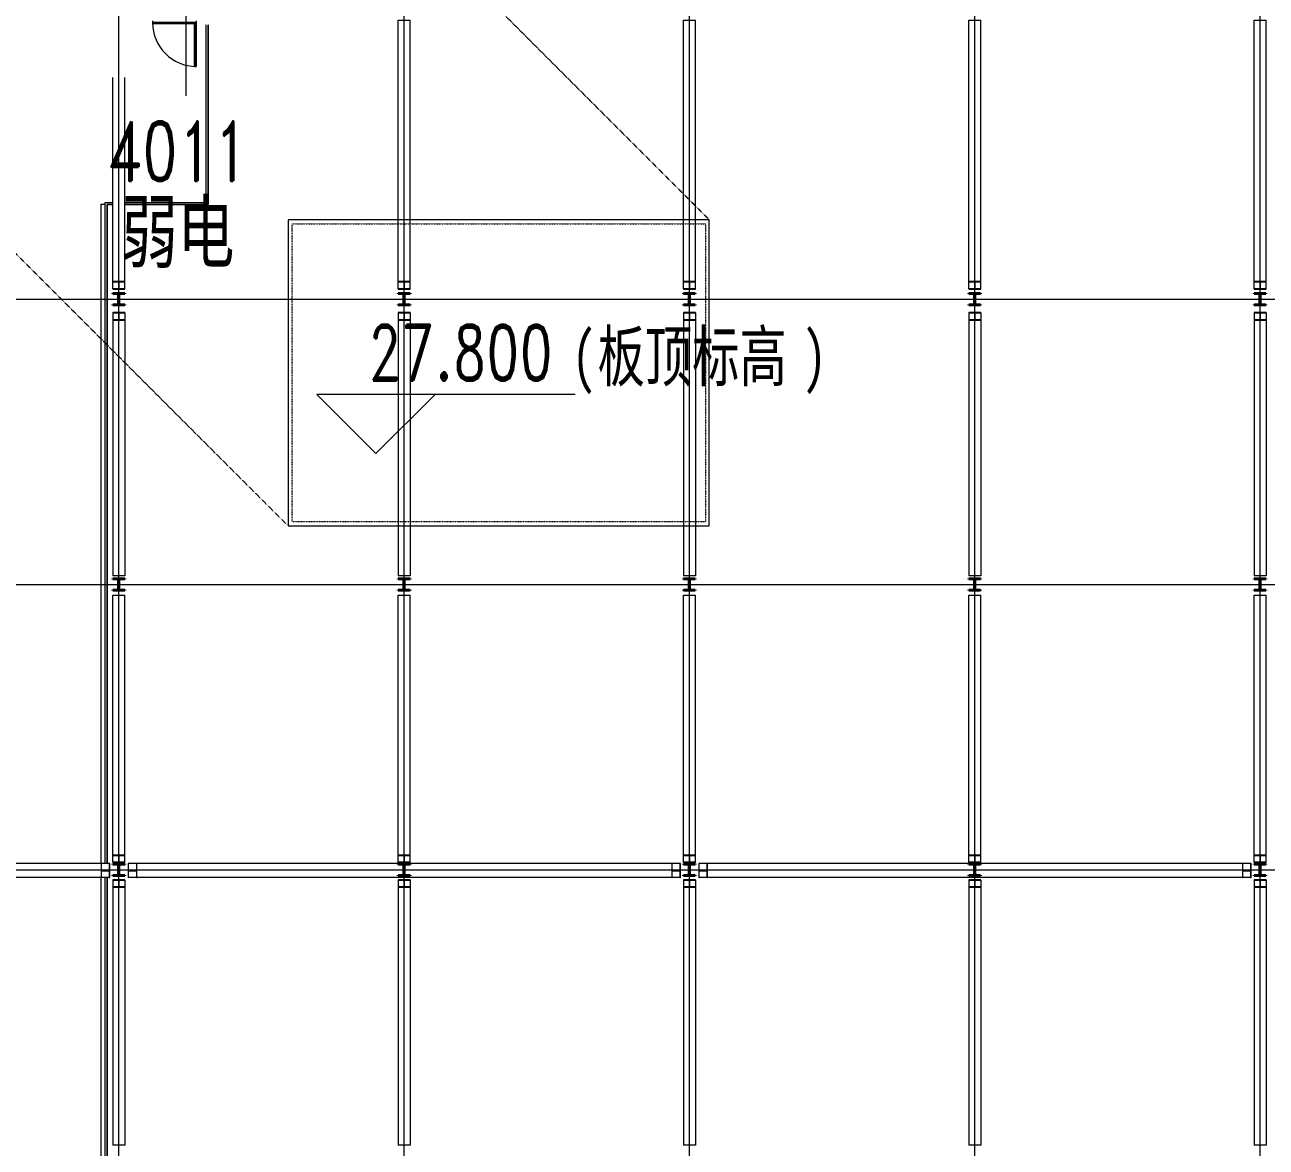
# Model space of a CAD drawing. Header units: millimetres. Extents: x -30000 to 430621, y -31706 to 192400.
# Drawn here: x 127225 to 158550, y 14597 to 42925 of the extents above; entities that cross this region are included whole.
import ezdxf

# ---------------------------------------------------------------- set-up
doc = ezdxf.new("R2010")
doc.units = ezdxf.units.MM
doc.linetypes.add('1_1', pattern=[2, 1, -1])
doc.linetypes.add('轴网线', pattern=[22.04, 18.38, -1.83, 0, -1.83])
doc.layers.get('0').update_dxf_attribs({"color": 8})
for name, color, linetype, lineweight in [('A-ANNO-NOTE', 8, 'Continuous', 5), ('A-AREA-IDEN', 8, 'Continuous', 9), ('A-DETL', 8, 'Continuous', 18), ('A-DETL-THIN', 8, 'Continuous', 5), ('A-DOOR', 8, 'Continuous', 5), ('A-DOOR-OPNG', 8, 'Continuous', 5), ('A-FLOR', 8, 'Continuous', 5), ('A-FLOR-HRAL', 8, 'Continuous', 5), ('S-BEAM', 8, 'Continuous', 5), ('S-COLS', 8, 'Continuous', 5), ('S-GRID', 8, 'Continuous', 9)]:
    doc.layers.add(name, color=color, linetype=linetype, lineweight=lineweight)
doc.styles.add('RomanD', font='romand__.ttf', dxfattribs={"width": 0.7, "height": 1500})
doc.styles.add('RomanD_2', font='romand__.ttf', dxfattribs={"width": 0.7, "height": 1400})
doc.styles.add('仿宋_2', font='simfang.ttf', dxfattribs={"width": 0.7, "height": 1500})
doc.styles.add('仿宋_3', font='simfang.ttf', dxfattribs={"width": 0.7, "height": 1250})

# ---------------------------------------------------------------- blocks, each defined once
blk = doc.blocks.new('钢_柱_热轧H - HW300X300-659275-LAY-4F-1_500-A')
at = {"layer": 'S-COLS', "lineweight": 15, "true_color": 0xdddddd}
h = blk.add_hatch(color=254, dxfattribs=at)
h.paths.add_polyline_path([(5, -122), (0, 122), (-5, 122), (0, -122)], flags=0)
h.paths.add_polyline_path([(9, -131), (5, -122), (0, -131), (5, -131)], flags=0)
h.paths.add_polyline_path([(0, -150), (150, -150), (150, -135), (-150, -135), (-145, -150), (-81, -150)], flags=0)
h.paths.add_polyline_path([(5, 122), (5, 131), (-5, 129), (0, 125)], flags=0)
h.paths.add_polyline_path([(9, 131), (18, 135), (150, 135), (150, 150), (-150, 150), (-145, 135), (5, 132)], flags=0)
at = {"layer": 'S-COLS', "color": 8, "lineweight": 35, "true_color": 0x777777}
for p, q in [((-150, 150), (150, 150)), ((-150, 135), (-150, 150)), ((-18, 135), (-150, 135)), ((-5, -122), (-5, 122)), ((5, 122), (5, -122)), ((150, 135), (18, 135)), ((150, 150), (150, 135)), ((-150, -135), (-18, -135)), ((-150, -150), (-150, -135)), ((150, -150), (-150, -150)), ((18, -135), (150, -135)), ((150, -135), (150, -150))]:
    blk.add_line(p, q, dxfattribs=at)
for centre, start, end in [((-18, 122), 360, 90), ((18, 122), 90, 180), ((-18, -122), 270, 360), ((18, -122), 180, 270)]:
    blk.add_arc(centre, 13, start, end, dxfattribs=at)
blk = doc.blocks.new('钢_柱_热轧H - HW300X300-659267-LAY-4F-1_500-A')
at = {"layer": 'S-COLS', "lineweight": 15, "true_color": 0xdddddd}
h = blk.add_hatch(color=254, dxfattribs=at)
h.paths.add_polyline_path([(5, -122), (5, 122), (-5, 122), (-5, -122)], flags=0)
h.paths.add_polyline_path([(9, -131), (5, -122), (-5, -131), (5, -131)], flags=0)
h.paths.add_polyline_path([(-8, -150), (150, -150), (150, -135), (-150, -135), (-145, -150)], flags=0)
h.paths.add_polyline_path([(5, 122), (5, 131), (-5, 129)], flags=0)
h.paths.add_polyline_path([(9, 131), (18, 135), (150, 135), (150, 150), (-150, 150), (-145, 135), (5, 132)], flags=0)
at = {"layer": 'S-COLS', "color": 8, "lineweight": 35, "true_color": 0x777777}
for p, q in [((-150, 150), (150, 150)), ((-150, 135), (-150, 150)), ((-18, 135), (-150, 135)), ((-5, -122), (-5, 122)), ((5, 122), (5, -122)), ((150, 135), (18, 135)), ((150, 150), (150, 135)), ((-150, -135), (-18, -135)), ((-150, -150), (-150, -135)), ((150, -150), (-150, -150)), ((18, -135), (150, -135)), ((150, -135), (150, -150))]:
    blk.add_line(p, q, dxfattribs=at)
for centre, start, end in [((-18, 122), 360, 90), ((18, 122), 90, 180), ((-18, -122), 270, 360), ((18, -122), 180, 270)]:
    blk.add_arc(centre, 13, start, end, dxfattribs=at)
blk = doc.blocks.new('钢_柱_热轧H - HW300X300-659266-LAY-4F-1_500-A')
at = {"layer": 'S-COLS', "lineweight": 15, "true_color": 0xdddddd}
h = blk.add_hatch(color=254, dxfattribs=at)
h.paths.add_polyline_path([(5, -122), (0, 122), (-5, 122), (0, -122)], flags=0)
h.paths.add_polyline_path([(9, -131), (5, -122), (0, -131), (5, -131)], flags=0)
h.paths.add_polyline_path([(-144, -150), (150, -150), (150, -135), (-150, -135), (-145, -150)], flags=0)
h.paths.add_polyline_path([(5, 122), (5, 131), (-5, 129), (0, 125)], flags=0)
h.paths.add_polyline_path([(9, 131), (18, 135), (150, 135), (150, 150), (-150, 150), (-144, 135), (5, 132)], flags=0)
at = {"layer": 'S-COLS', "color": 8, "lineweight": 35, "true_color": 0x777777}
for p, q in [((-150, 150), (150, 150)), ((-150, 135), (-150, 150)), ((-18, 135), (-150, 135)), ((-5, -122), (-5, 122)), ((5, 122), (5, -122)), ((150, 135), (18, 135)), ((150, 150), (150, 135)), ((-150, -135), (-18, -135)), ((-150, -150), (-150, -135)), ((150, -150), (-150, -150)), ((18, -135), (150, -135)), ((150, -135), (150, -150))]:
    blk.add_line(p, q, dxfattribs=at)
for centre, start, end in [((-18, 122), 360, 90), ((18, 122), 90, 180), ((-18, -122), 270, 360), ((18, -122), 180, 270)]:
    blk.add_arc(centre, 13, start, end, dxfattribs=at)
blk = doc.blocks.new('钢_梁_焊接H - H300X300X10X15-V238-LAY-4F-1_500-A')
at = {"layer": 'S-BEAM', "color": 8, "lineweight": 15, "true_color": 0x777777}
for p, q in [((129450, 36449), (129450, 41599)), ((129750, 36449), (129750, 41599)), ((129750, 36449), (129450, 36449)), ((129450, 36449), (129450, 36439)), ((129450, 36439), (129595, 36439)), ((129450, 36262), (129450, 36439)), ((129595, 36439), (129595, 36262)), ((129605, 36262), (129605, 36439)), ((129605, 36439), (129750, 36439)), ((129750, 36439), (129750, 36449)), ((129750, 36262), (129750, 36439)), ((129595, 36262), (129450, 36262)), ((129450, 36262), (129450, 36252)), ((129450, 36252), (129750, 36252)), ((129750, 36262), (129605, 36262)), ((129750, 36252), (129750, 36262))]:
    blk.add_line(p, q, dxfattribs=at)
blk = doc.blocks.new('钢_梁_焊接H - H300X300X10X15-658903-LAY-4F-1_500-A')
at = {"layer": 'S-BEAM', "color": 8, "lineweight": 15, "true_color": 0x777777}
for p, q in [((14550, 35664), (14250, 35664)), ((14250, 35664), (14250, 35654)), ((14250, 35654), (14395, 35654)), ((14250, 35654), (14250, 35477)), ((14395, 35477), (14250, 35477)), ((14250, 35477), (14250, 35467)), ((14250, 35467), (14550, 35467)), ((14250, 35467), (14250, 29021)), ((14395, 35654), (14395, 35477)), ((14405, 35477), (14405, 35654)), ((14405, 35654), (14550, 35654)), ((14550, 35477), (14405, 35477)), ((14550, 35654), (14550, 35664)), ((14550, 35654), (14550, 35477)), ((14550, 35467), (14550, 35477)), ((14550, 35467), (14550, 29021)), ((14550, 29021), (14250, 29021))]:
    blk.add_line(p, q, dxfattribs=at)
blk = doc.blocks.new('钢_梁_焊接H - H300X300X10X15-658904-LAY-4F-1_500-A')
at = {"layer": 'S-BEAM', "color": 8, "lineweight": 15, "true_color": 0x777777}
for p, q in [((14250, 28531), (14550, 28531)), ((14250, 21970), (14250, 28531)), ((14550, 21970), (14550, 28531)), ((14550, 21970), (14250, 21970)), ((14250, 21970), (14250, 21960)), ((14250, 21960), (14395, 21960)), ((14250, 21791), (14250, 21960)), ((14395, 21960), (14395, 21791)), ((14405, 21791), (14405, 21960)), ((14405, 21960), (14550, 21960)), ((14550, 21960), (14550, 21970)), ((14550, 21791), (14550, 21960)), ((14395, 21791), (14250, 21791)), ((14250, 21791), (14250, 21782)), ((14250, 21782), (14550, 21782)), ((14550, 21791), (14405, 21791)), ((14550, 21782), (14550, 21791))]:
    blk.add_line(p, q, dxfattribs=at)
blk = doc.blocks.new('钢_梁_焊接H - H300X300X10X15-658907-LAY-4F-1_500-A')
at = {"layer": 'S-BEAM', "color": 8, "lineweight": 15, "true_color": 0x777777}
for p, q in [((14550, 21345), (14250, 21345)), ((14250, 21345), (14250, 21336)), ((14250, 21336), (14395, 21336)), ((14250, 21336), (14250, 21167)), ((14395, 21336), (14395, 21167)), ((14405, 21167), (14405, 21336)), ((14405, 21336), (14550, 21336)), ((14550, 21336), (14550, 21345)), ((14550, 21336), (14550, 21167)), ((14395, 21167), (14250, 21167)), ((14250, 21167), (14250, 21157)), ((14250, 21157), (14550, 21157)), ((14250, 21157), (14250, 14645)), ((14550, 21167), (14405, 21167)), ((14550, 21157), (14550, 21167)), ((14550, 21157), (14550, 14645)), ((14550, 14645), (14250, 14645))]:
    blk.add_line(p, q, dxfattribs=at)
blk = doc.blocks.new('钢_梁_焊接H - H300X300X10X15-V126-LAY-4F-1_500-A')
at = {"layer": 'S-BEAM', "color": 8, "lineweight": 15, "true_color": 0x777777}
for p, q in [((21450, 43040), (21750, 43040)), ((21450, 36449), (21450, 43040)), ((21750, 36449), (21750, 43040)), ((21750, 36449), (21450, 36449)), ((21450, 36449), (21450, 36439)), ((21450, 36439), (21595, 36439)), ((21450, 36262), (21450, 36439)), ((21595, 36439), (21595, 36262)), ((21605, 36262), (21605, 36439)), ((21605, 36439), (21750, 36439)), ((21750, 36439), (21750, 36449)), ((21750, 36262), (21750, 36439)), ((21595, 36262), (21450, 36262)), ((21450, 36262), (21450, 36252)), ((21450, 36252), (21750, 36252)), ((21750, 36262), (21605, 36262)), ((21750, 36252), (21750, 36262))]:
    blk.add_line(p, q, dxfattribs=at)
blk = doc.blocks.new('钢_梁_热轧H - HW350X350-659114-LAY-4F-1_500-A')
at = {"layer": 'S-BEAM', "color": 8, "lineweight": 15, "true_color": 0x777777}
for p, q in [((157949, 21756), (151200, 21755)), ((157961, 21756), (157949, 21756)), ((157949, 21756), (157949, 21406)), ((157961, 21600), (157961, 21756)), ((158156, 21756), (157961, 21756)), ((158168, 21756), (158156, 21756)), ((158156, 21756), (158156, 21600)), ((158168, 21406), (158168, 21756)), ((157949, 21406), (151116, 21405)), ((157949, 21406), (157961, 21406)), ((157961, 21406), (157961, 21562)), ((158156, 21406), (157961, 21406)), ((158148, 21587), (157969, 21587)), ((157969, 21575), (158148, 21575)), ((158156, 21562), (158156, 21406)), ((158156, 21406), (158168, 21406))]:
    blk.add_line(p, q, dxfattribs=at)
for centre, start_param, end_param in [((157969, 21600), 1.570796, 3.141593), ((157969, 21562), 0, 1.570796), ((158148, 21600), 3.141593, 4.712389), ((158148, 21562), 4.712389, 6.283185)]:
    blk.add_ellipse(centre, major_axis=(0, 13), ratio=0.626705, start_param=start_param, end_param=end_param, dxfattribs=at)
blk = doc.blocks.new('钢_梁_热轧H - HW350X350-659116-LAY-4F-1_500-A')
at = {"layer": 'S-BEAM', "color": 8, "lineweight": 15, "true_color": 0x777777}
for p, q in [((143549, 21756), (136800, 21755)), ((143561, 21756), (143549, 21756)), ((143549, 21756), (143549, 21406)), ((143561, 21600), (143561, 21756)), ((143756, 21756), (143561, 21756)), ((143768, 21756), (143756, 21756)), ((143756, 21756), (143756, 21600)), ((143768, 21406), (143768, 21756)), ((143549, 21406), (136725, 21405)), ((143549, 21406), (143561, 21406)), ((143561, 21406), (143561, 21562)), ((143756, 21406), (143561, 21406)), ((143748, 21587), (143569, 21587)), ((143569, 21575), (143748, 21575)), ((143756, 21562), (143756, 21406)), ((143756, 21406), (143768, 21406))]:
    blk.add_line(p, q, dxfattribs=at)
for centre, start_param, end_param in [((143569, 21600), 1.570796, 3.141593), ((143569, 21562), 0, 1.570796), ((143748, 21600), 3.141593, 4.712389), ((143748, 21562), 4.712389, 6.283185)]:
    blk.add_ellipse(centre, major_axis=(0, 13), ratio=0.626705, start_param=start_param, end_param=end_param, dxfattribs=at)
blk = doc.blocks.new('钢_梁_热轧H - HW350X350-659117-LAY-4F-1_500-A')
at = {"layer": 'S-BEAM', "color": 8, "lineweight": 15, "true_color": 0x777777}
for p, q in [((144244, 21756), (144232, 21756)), ((144232, 21756), (144232, 21406)), ((144244, 21600), (144244, 21756)), ((144439, 21756), (144244, 21756)), ((144451, 21756), (144439, 21756)), ((144439, 21756), (144439, 21600)), ((144451, 21406), (144451, 21756)), ((151203, 21755), (144451, 21756)), ((144232, 21406), (144244, 21406)), ((144244, 21406), (144244, 21562)), ((144439, 21406), (144244, 21406)), ((144431, 21587), (144252, 21587)), ((144252, 21575), (144431, 21575)), ((144439, 21562), (144439, 21406)), ((144439, 21406), (144451, 21406)), ((151203, 21405), (144451, 21406))]:
    blk.add_line(p, q, dxfattribs=at)
for centre, start_param, end_param in [((144252, 21600), 1.570796, 3.141593), ((144252, 21562), 0, 1.570796), ((144431, 21600), 3.141593, 4.712389), ((144431, 21562), 4.712389, 6.283185)]:
    blk.add_ellipse(centre, major_axis=(0, 13), ratio=0.626705, start_param=start_param, end_param=end_param, dxfattribs=at)
blk = doc.blocks.new('钢_梁_热轧H - HW350X350-659118-LAY-4F-1_500-A')
at = {"layer": 'S-BEAM', "color": 8, "lineweight": 15, "true_color": 0x777777}
for p, q in [((129149, 21756), (122400, 21755)), ((129161, 21756), (129149, 21756)), ((129149, 21756), (129149, 21406)), ((129161, 21600), (129161, 21756)), ((129356, 21756), (129161, 21756)), ((129368, 21756), (129356, 21756)), ((129356, 21756), (129356, 21600)), ((129368, 21406), (129368, 21756)), ((122400, 21405), (122344, 21405)), ((129149, 21406), (122400, 21405)), ((129149, 21406), (129161, 21406)), ((129161, 21406), (129161, 21562)), ((129356, 21406), (129161, 21406)), ((129348, 21587), (129169, 21587)), ((129169, 21575), (129348, 21575)), ((129356, 21562), (129356, 21406)), ((129356, 21406), (129368, 21406))]:
    blk.add_line(p, q, dxfattribs=at)
for centre, start_param, end_param in [((129169, 21600), 1.570796, 3.141593), ((129169, 21562), 0, 1.570796), ((129348, 21600), 3.141593, 4.712389), ((129348, 21562), 4.712389, 6.283185)]:
    blk.add_ellipse(centre, major_axis=(0, 13), ratio=0.626705, start_param=start_param, end_param=end_param, dxfattribs=at)
blk = doc.blocks.new('钢_梁_热轧H - HW350X350-659119-LAY-4F-1_500-A')
at = {"layer": 'S-BEAM', "color": 8, "lineweight": 15, "true_color": 0x777777}
for p, q in [((129844, 21756), (129832, 21756)), ((129832, 21756), (129832, 21406)), ((129844, 21600), (129844, 21756)), ((130039, 21756), (129844, 21756)), ((130051, 21756), (130039, 21756)), ((130039, 21756), (130039, 21600)), ((130051, 21406), (130051, 21756)), ((136800, 21755), (130051, 21756)), ((129832, 21406), (129844, 21406)), ((129844, 21406), (129844, 21562)), ((130039, 21406), (129844, 21406)), ((130031, 21587), (129852, 21587)), ((129852, 21575), (130031, 21575)), ((130039, 21562), (130039, 21406)), ((130039, 21406), (130051, 21406)), ((136813, 21405), (130051, 21406))]:
    blk.add_line(p, q, dxfattribs=at)
for centre, start_param, end_param in [((129852, 21600), 1.570796, 3.141593), ((129852, 21562), 0, 1.570796), ((130031, 21600), 3.141593, 4.712389), ((130031, 21562), 4.712389, 6.283185)]:
    blk.add_ellipse(centre, major_axis=(0, 13), ratio=0.626705, start_param=start_param, end_param=end_param, dxfattribs=at)
blk = doc.blocks.new('X-ST-F3-04-C-002_HLP2_rvt-1-LAY-4F-1_500-A')
at = {"color": 8, "lineweight": 15, "true_color": 0x777777}
for p, rotation in [((115200, 0), 5.72728773124927e-06), ((136800, 0), 1.478779333471098e-06)]:
    blk.add_blockref('钢_梁_焊接H - H300X300X10X15-V126-LAY-4F-1_500-A', p, dxfattribs=dict(at, rotation=rotation))
for name, p in [('钢_梁_焊接H - H300X300X10X15-V126-LAY-4F-1_500-A', (122400, 0)), ('钢_梁_焊接H - H300X300X10X15-V126-LAY-4F-1_500-A', (129600, 0)), ('钢_梁_焊接H - H300X300X10X15-V238-LAY-4F-1_500-A', (0, 0)), ('钢_柱_热轧H - HW300X300-659266-LAY-4F-1_500-A', (129595, 36000)), ('钢_柱_热轧H - HW300X300-659266-LAY-4F-1_500-A', (136795, 36000)), ('钢_柱_热轧H - HW300X300-659266-LAY-4F-1_500-A', (143995, 36000)), ('钢_柱_热轧H - HW300X300-659266-LAY-4F-1_500-A', (151195, 36000)), ('钢_柱_热轧H - HW300X300-659266-LAY-4F-1_500-A', (158395, 36000)), ('钢_梁_焊接H - H300X300X10X15-658903-LAY-4F-1_500-A', (115200, 0)), ('钢_梁_焊接H - H300X300X10X15-658903-LAY-4F-1_500-A', (122400, 0)), ('钢_梁_焊接H - H300X300X10X15-658903-LAY-4F-1_500-A', (129600, 0)), ('钢_梁_焊接H - H300X300X10X15-658903-LAY-4F-1_500-A', (136800, 0)), ('钢_梁_焊接H - H300X300X10X15-658903-LAY-4F-1_500-A', (144000, 0)), ('钢_柱_热轧H - HW300X300-659267-LAY-4F-1_500-A', (129595, 28800)), ('钢_柱_热轧H - HW300X300-659267-LAY-4F-1_500-A', (136795, 28800)), ('钢_柱_热轧H - HW300X300-659267-LAY-4F-1_500-A', (143995, 28800)), ('钢_柱_热轧H - HW300X300-659267-LAY-4F-1_500-A', (151195, 28800)), ('钢_柱_热轧H - HW300X300-659267-LAY-4F-1_500-A', (158395, 28800)), ('钢_梁_焊接H - H300X300X10X15-658904-LAY-4F-1_500-A', (115200, 0)), ('钢_梁_焊接H - H300X300X10X15-658904-LAY-4F-1_500-A', (122400, 0)), ('钢_梁_焊接H - H300X300X10X15-658904-LAY-4F-1_500-A', (129600, 0)), ('钢_梁_焊接H - H300X300X10X15-658904-LAY-4F-1_500-A', (136800, 0)), ('钢_梁_焊接H - H300X300X10X15-658904-LAY-4F-1_500-A', (144000, 0)), ('钢_梁_热轧H - HW350X350-659118-LAY-4F-1_500-A', (0, 0)), ('钢_柱_热轧H - HW300X300-659275-LAY-4F-1_500-A', (129595, 21600)), ('钢_梁_热轧H - HW350X350-659119-LAY-4F-1_500-A', (0, 0)), ('钢_柱_热轧H - HW300X300-659275-LAY-4F-1_500-A', (136795, 21600)), ('钢_梁_热轧H - HW350X350-659116-LAY-4F-1_500-A', (0, 0)), ('钢_柱_热轧H - HW300X300-659275-LAY-4F-1_500-A', (143995, 21600)), ('钢_梁_热轧H - HW350X350-659117-LAY-4F-1_500-A', (0, 0)), ('钢_柱_热轧H - HW300X300-659275-LAY-4F-1_500-A', (151195, 21600)), ('钢_梁_热轧H - HW350X350-659114-LAY-4F-1_500-A', (0, 0)), ('钢_柱_热轧H - HW300X300-659275-LAY-4F-1_500-A', (158395, 21600)), ('钢_梁_焊接H - H300X300X10X15-658907-LAY-4F-1_500-A', (115200, 0)), ('钢_梁_焊接H - H300X300X10X15-658907-LAY-4F-1_500-A', (122400, 0)), ('钢_梁_焊接H - H300X300X10X15-658907-LAY-4F-1_500-A', (129600, 0)), ('钢_梁_焊接H - H300X300X10X15-658907-LAY-4F-1_500-A', (136800, 0)), ('钢_梁_焊接H - H300X300X10X15-658907-LAY-4F-1_500-A', (144000, 0))]:
    blk.add_blockref(name, p, dxfattribs=at)
blk = doc.blocks.new('单扇平开防火门_带观察窗 - FM甲1123-V428-LAY-4F-1_500-A')
at = {"layer": 'A-DOOR'}
for p, q in [((510, -1100), (510, 0)), ((550, 0), (510, 0)), ((510, 0), (510, -700)), ((510, 0), (550, 0)), ((550, 0), (550, -1100)), ((550, -700), (550, -50)), ((510, -700), (510, -900)), ((510, -900), (510, -1100)), ((550, -900), (550, -700)), ((550, -1100), (550, -900)), ((550, -1100), (510, -1100)), ((510, -1100), (550, -1100))]:
    blk.add_line(p, q, dxfattribs=at)
blk.add_arc((550, 0), 1100, 180, 270, dxfattribs=at)
at = {"layer": 'A-DOOR-OPNG'}
for p, q in [((-550, 50), (-550, -50)), ((-550, 20), (550, 20)), ((550, 49), (550, -50)), ((-550, -20), (550, -20))]:
    blk.add_line(p, q, dxfattribs=at)
blk = doc.blocks.new('顶部扶栏类型 - 顶部扶栏_内部_-3241433-LAY-4F-1_500-A')
at = {"layer": 'A-FLOR-HRAL'}
for p, q in [((131800, 38442), (131800, 42925)), ((131850, 42925), (131850, 38392)), ((129250, 21756), (129250, 38442)), ((129250, 38442), (129450, 38442)), ((129300, 38392), (129300, 21756)), ((129450, 38392), (129300, 38392)), ((129750, 38442), (131800, 38442)), ((131850, 38392), (129750, 38392)), ((129250, 7150), (129250, 21406)), ((129300, 21406), (129300, 7200))]:
    blk.add_line(p, q, dxfattribs=at)
blk = doc.blocks.new('顶部扶栏类型 - 顶部扶栏_内部_-V438-LAY-4F-1_500-A')
at = {"layer": 'A-FLOR-HRAL'}
for p, q in [((131800, 38442), (131800, 42925)), ((131850, 38392), (131850, 42925)), ((129250, 38442), (129450, 38442)), ((129250, 21756), (129250, 38442)), ((129300, 38392), (129450, 38392)), ((129300, 21756), (129300, 38392)), ((129750, 38442), (131800, 38442)), ((129750, 38392), (131850, 38392)), ((129250, 7150), (129250, 21406)), ((129300, 7200), (129300, 21406))]:
    blk.add_line(p, q, dxfattribs=at)
blk = doc.blocks.new('高程点-说明仿宋-2 - 高程点-说明仿宋-2-1141479-LAY-4F-1_500-A')
at = {"layer": 'A-ANNO-NOTE', "lineweight": 18}
for p, q in [((10.062, 2.987), (-2.987, 2.987)), ((0, 0), (-2.987, 2.987)), ((0, 0), (2.987, 2.987))]:
    blk.add_line(p, q, dxfattribs=at)

msp = doc.modelspace()

# ---------------------------------------------------------------- linework, layer by layer
at = {"layer": 'A-AREA-IDEN', "lineweight": 18}
msp.add_line((131287.3, 44050.8), (131287.3, 41136.7), dxfattribs=at)
at = {"layer": 'A-DETL', "linetype": '1_1', "lineweight": 5}
for p, q in [((131850, 50650), (144497.4, 38002.6)), ((121225, 42925), (133872.4, 30277.6)), ((133972.4, 37902.6), (144397.4, 37902.6)), ((133972.4, 30377.6), (133972.4, 37902.6)), ((144397.4, 37902.6), (144397.4, 30377.6)), ((144397.4, 30377.6), (133972.4, 30377.6))]:
    msp.add_line(p, q, dxfattribs=at)
at = {"layer": 'A-DETL-THIN'}
for p, q in [((133872.4, 38002.6), (133872.4, 30277.6)), ((144497.4, 38002.6), (133872.4, 38002.6)), ((144497.4, 30277.6), (144497.4, 38002.6)), ((133872.4, 30277.6), (144497.4, 30277.6))]:
    msp.add_line(p, q, dxfattribs=at)
at = {"layer": 'A-FLOR'}
for p, q in [((129150, 38400), (129250, 38400)), ((129150, 21755.8), (129150, 38400)), ((129150, 7200), (129150, 21405.8))]:
    msp.add_line(p, q, dxfattribs=at)
at = {"layer": 'S-GRID', "linetype": '轴网线'}
for p, q in [((129600, -17706.2), (129600, 174400)), ((136800, -17706.2), (136800, 174400)), ((144000, -17706.2), (144000, 174400)), ((151200, -17706.2), (151200, 174400)), ((158400, -17706.2), (158400, 174400)), ((-16000, 36000), (308800, 36000)), ((-16000, 28800), (308800, 28800)), ((-16000, 21600), (308800, 21600))]:
    msp.add_line(p, q, dxfattribs=at)

# ---------------------------------------------------------------- block references
at = {"lineweight": 5}
msp.add_blockref('X-ST-F3-04-C-002_HLP2_rvt-1-LAY-4F-1_500-A', (0, 0), dxfattribs=at)
at = {"layer": 'A-ANNO-NOTE', "lineweight": 18, "xscale": 500, "yscale": 500, "zscale": 500}
msp.add_blockref('高程点-说明仿宋-2 - 高程点-说明仿宋-2-1141479-LAY-4F-1_500-A', (136085, 32103), dxfattribs=at)
at = {"layer": 'A-DOOR'}
msp.add_blockref('单扇平开防火门_带观察窗 - FM甲1123-V428-LAY-4F-1_500-A', (131000, 42975), dxfattribs=at)
at = {"layer": 'A-FLOR-HRAL'}
for name in ['顶部扶栏类型 - 顶部扶栏_内部_-3241433-LAY-4F-1_500-A', '顶部扶栏类型 - 顶部扶栏_内部_-V438-LAY-4F-1_500-A']:
    msp.add_blockref(name, (0, 0), dxfattribs=at)

# ---------------------------------------------------------------- texts
at = {"layer": 'A-ANNO-NOTE', "lineweight": 9, "attachment_point": 1}
for s, insert, char_height, width, style in [('27.800', (135888.2, 35352), 1400, 6229.112, 'RomanD_2'), ('\\f仿宋|b0|i0|c134|p49|;\\W.7;(', (141029.7, 35184.3), 1250, 785.654, '仿宋_3'), ('板顶标高', (141677.9, 35184.3), 1250, 6285.23, '仿宋_3'), ('\\f仿宋|b0|i0|c134|p49|;\\W.7;)', (146863.8, 35184.3), 1250, 785.654, '仿宋_3')]:
    msp.add_mtext(s, dxfattribs=dict(at, insert=insert, char_height=char_height, width=width, style=style))
at = {"layer": 'A-AREA-IDEN', "char_height": 1500, "attachment_point": 1}
for s, insert, width, style in [('4011', (129285.3, 40487), 4826.159, 'RomanD'), ('弱电', (129648.8, 38452.8), 3928.269, '仿宋_2')]:
    msp.add_mtext(s, dxfattribs=dict(at, insert=insert, width=width, style=style))

doc.saveas('drawing.dxf')
